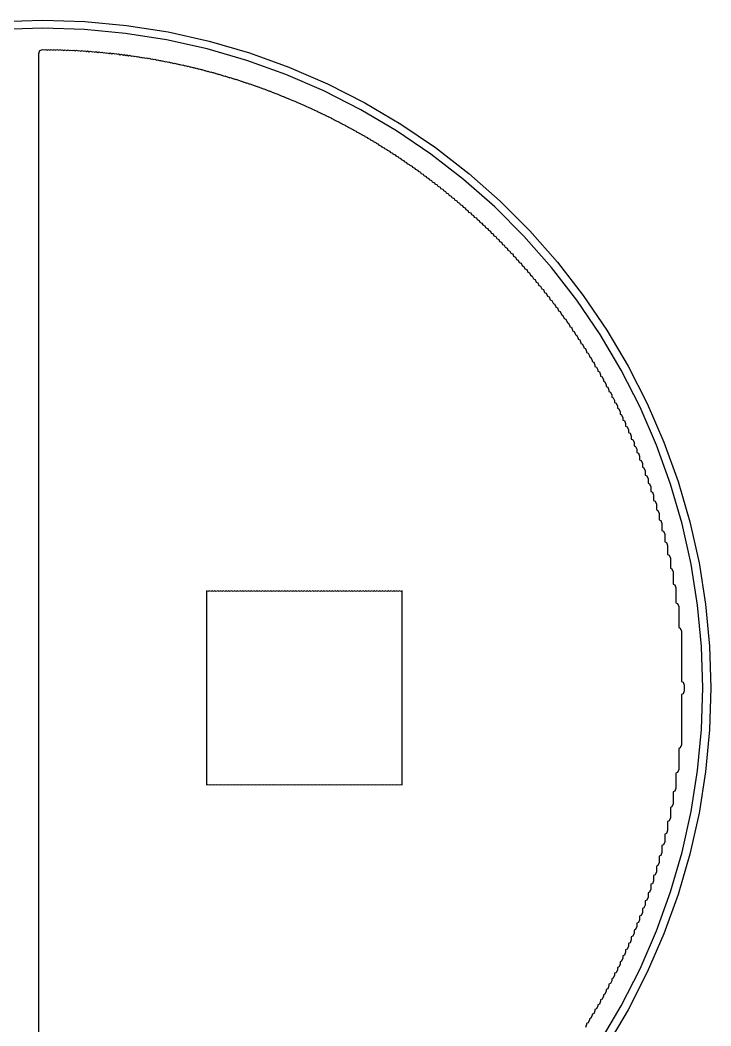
# Model space of a CAD drawing. Extents: x 0.03 to 2.37, y -0.23 to 1.87.
# Drawn here: x 1.64 to 2.029, y 0.341 to 0.908 of the extents above; entities that cross this region are included whole.
import ezdxf

# ---------------------------------------------------------------- set-up
doc = ezdxf.new("R2010")
doc.units = 0
doc.header["$MEASUREMENT"] = 0
doc.layers.add('BLACK', color=7, linetype='CONTINUOUS')

msp = doc.modelspace()

# ---------------------------------------------------------------- linework, layer by layer
at = {"layer": 'BLACK', "linetype": 'CONTINUOUS'}
for p, q in [((1.62912, 0.907131), (1.65276, 0.907874)), ((1.65276, 0.907874), (1.67639, 0.907131)), ((1.67639, 0.907131), (1.69993, 0.904906)), ((1.65276, 0.903341), (1.62941, 0.902607)), ((1.6761, 0.902607), (1.65276, 0.903341)), ((1.69936, 0.900409), (1.6761, 0.902607)), ((1.69993, 0.904906), (1.72328, 0.901207)), ((1.72243, 0.896754), (1.69936, 0.900409)), ((1.74523, 0.891659), (1.72243, 0.896754)), ((1.72328, 0.901207), (1.74636, 0.896049)), ((1.74636, 0.896049), (1.76906, 0.889453)), ((1.65039, 0.889016), (1.65109, 0.890686)), ((1.65109, 0.890686), (1.65276, 0.891378)), ((1.65276, 0.891378), (1.65359, 0.891032)), ((1.65359, 0.891032), (1.65433, 0.891339)), ((1.65433, 0.891339), (1.65512, 0.891012)), ((1.65512, 0.891012), (1.65591, 0.891339)), ((1.65591, 0.891339), (1.65669, 0.891012)), ((1.65669, 0.891012), (1.65748, 0.891339)), ((1.65748, 0.891339), (1.65832, 0.890993)), ((1.65832, 0.890993), (1.65906, 0.891299)), ((1.65906, 0.891299), (1.65989, 0.890953)), ((1.65989, 0.890953), (1.66063, 0.89126)), ((1.66063, 0.89126), (1.66146, 0.890914)), ((1.66146, 0.890914), (1.6622, 0.89122)), ((1.6622, 0.89122), (1.66304, 0.890875)), ((1.66304, 0.890875), (1.66378, 0.891181)), ((1.66378, 0.891181), (1.66461, 0.890835)), ((1.66461, 0.890835), (1.66535, 0.891142)), ((1.66535, 0.891142), (1.66624, 0.890776)), ((1.66624, 0.890776), (1.66693, 0.891063)), ((1.66693, 0.891063), (1.66776, 0.890717)), ((1.66776, 0.890717), (1.6685, 0.891024)), ((1.6685, 0.891024), (1.66939, 0.890658)), ((1.66939, 0.890658), (1.67008, 0.890945)), ((1.67008, 0.890945), (1.67096, 0.890579)), ((1.67096, 0.890579), (1.67165, 0.890866)), ((1.67165, 0.890866), (1.67254, 0.890501)), ((1.67254, 0.890501), (1.67323, 0.890787)), ((1.67323, 0.890787), (1.67416, 0.890402)), ((1.67416, 0.890402), (1.6748, 0.890669)), ((1.6748, 0.890669), (1.67569, 0.890304)), ((1.67569, 0.890304), (1.67638, 0.890591)), ((1.67638, 0.890591), (1.67731, 0.890205)), ((1.67731, 0.890205), (1.67795, 0.890472)), ((1.67795, 0.890472), (1.67888, 0.890087)), ((1.67888, 0.890087), (1.67953, 0.890354)), ((1.67953, 0.890354), (1.68048, 0.889961)), ((1.68048, 0.889961), (1.68114, 0.890236)), ((1.68114, 0.890236), (1.68207, 0.889851)), ((1.68207, 0.889851), (1.68272, 0.890118)), ((1.68272, 0.890118), (1.68369, 0.889713)), ((1.68369, 0.889713), (1.68429, 0.889961)), ((1.68429, 0.889961), (1.68522, 0.889575)), ((1.76766, 0.885141), (1.74523, 0.891659)), ((1.65039, 0.173976), (1.65039, 0.889016)), ((1.68522, 0.889575), (1.68587, 0.889843)), ((1.68587, 0.889843), (1.68684, 0.889438)), ((1.68684, 0.889438), (1.68744, 0.889685)), ((1.68744, 0.889685), (1.68842, 0.88928)), ((1.68842, 0.88928), (1.68902, 0.889528)), ((1.68902, 0.889528), (1.68999, 0.889123)), ((1.68999, 0.889123), (1.69059, 0.88937)), ((1.69059, 0.88937), (1.69157, 0.888965)), ((1.69157, 0.888965), (1.69217, 0.889213)), ((1.69217, 0.889213), (1.69319, 0.888788)), ((1.69319, 0.888788), (1.69374, 0.889016)), ((1.69374, 0.889016), (1.69477, 0.888591)), ((1.69477, 0.888591), (1.69531, 0.888819)), ((1.69531, 0.888819), (1.69634, 0.888394)), ((1.69634, 0.888394), (1.69689, 0.888622)), ((1.69689, 0.888622), (1.69791, 0.888197)), ((1.69791, 0.888197), (1.69846, 0.888425)), ((1.69846, 0.888425), (1.69949, 0.888001)), ((1.69949, 0.888001), (1.70004, 0.888228)), ((1.70004, 0.888228), (1.70106, 0.887804)), ((1.70106, 0.887804), (1.70161, 0.888031)), ((1.70161, 0.888031), (1.70269, 0.887587)), ((1.70269, 0.887587), (1.70319, 0.887795)), ((1.70319, 0.887795), (1.70426, 0.887351)), ((1.70426, 0.887351), (1.70476, 0.887559)), ((1.70476, 0.887559), (1.70579, 0.887134)), ((1.70579, 0.887134), (1.70634, 0.887362)), ((1.70634, 0.887362), (1.70746, 0.886898)), ((1.70746, 0.886898), (1.70791, 0.887087)), ((1.70791, 0.887087), (1.70899, 0.886642)), ((1.70899, 0.886642), (1.70949, 0.88685)), ((1.70949, 0.88685), (1.71056, 0.886406)), ((1.71056, 0.886406), (1.71106, 0.886614)), ((1.71106, 0.886614), (1.71218, 0.88615)), ((1.71218, 0.88615), (1.71264, 0.886339)), ((1.71264, 0.886339), (1.71376, 0.885875)), ((1.71376, 0.885875), (1.71421, 0.886063)), ((1.71421, 0.886063), (1.71533, 0.885599)), ((1.71533, 0.885599), (1.71579, 0.885787)), ((1.71579, 0.885787), (1.71691, 0.885323)), ((1.71691, 0.885323), (1.71736, 0.885512)), ((1.71736, 0.885512), (1.71853, 0.885028)), ((1.71853, 0.885028), (1.71894, 0.885197)), ((1.71894, 0.885197), (1.72006, 0.884733)), ((1.72006, 0.884733), (1.72051, 0.884921)), ((1.72051, 0.884921), (1.72168, 0.884438)), ((1.72168, 0.884438), (1.72209, 0.884606)), ((1.72209, 0.884606), (1.72325, 0.884123)), ((1.72325, 0.884123), (1.72366, 0.884291)), ((1.72366, 0.884291), (1.72483, 0.883808)), ((1.78964, 0.877228), (1.76766, 0.885141)), ((1.76906, 0.889453), (1.79131, 0.881443)), ((1.72483, 0.883808), (1.72524, 0.883976)), ((1.72524, 0.883976), (1.7264, 0.883493)), ((1.7264, 0.883493), (1.72681, 0.883661)), ((1.72681, 0.883661), (1.72803, 0.883158)), ((1.72803, 0.883158), (1.72839, 0.883307)), ((1.72839, 0.883307), (1.7296, 0.882804)), ((1.7296, 0.882804), (1.72996, 0.882953)), ((1.72996, 0.882953), (1.73118, 0.882449)), ((1.73118, 0.882449), (1.73154, 0.882598)), ((1.73154, 0.882598), (1.73275, 0.882095)), ((1.73275, 0.882095), (1.73311, 0.882244)), ((1.73311, 0.882244), (1.73433, 0.881741)), ((1.73433, 0.881741), (1.73469, 0.88189)), ((1.73469, 0.88189), (1.7359, 0.881386)), ((1.7359, 0.881386), (1.73626, 0.881535)), ((1.73626, 0.881535), (1.73752, 0.881012)), ((1.73752, 0.881012), (1.73783, 0.881142)), ((1.73783, 0.881142), (1.7391, 0.880619)), ((1.7391, 0.880619), (1.73941, 0.880748)), ((1.73941, 0.880748), (1.74067, 0.880225)), ((1.74067, 0.880225), (1.74098, 0.880354)), ((1.74098, 0.880354), (1.74225, 0.879831)), ((1.74225, 0.879831), (1.74256, 0.879961)), ((1.74256, 0.879961), (1.74387, 0.879418)), ((1.74387, 0.879418), (1.74413, 0.879528)), ((1.74413, 0.879528), (1.7454, 0.879005)), ((1.7454, 0.879005), (1.74571, 0.879134)), ((1.74571, 0.879134), (1.74702, 0.878591)), ((1.74702, 0.878591), (1.74728, 0.878701)), ((1.74728, 0.878701), (1.74859, 0.878158)), ((1.79131, 0.881443), (1.81301, 0.872053)), ((1.74859, 0.878158), (1.74886, 0.878268)), ((1.74886, 0.878268), (1.75017, 0.877725)), ((1.75017, 0.877725), (1.75043, 0.877835)), ((1.75043, 0.877835), (1.75179, 0.877272)), ((1.75179, 0.877272), (1.75201, 0.877362)), ((1.75201, 0.877362), (1.75332, 0.876819)), ((1.75332, 0.876819), (1.75358, 0.876929)), ((1.75358, 0.876929), (1.75494, 0.876367)), ((1.75494, 0.876367), (1.75516, 0.876457)), ((1.75516, 0.876457), (1.75652, 0.875894)), ((1.75652, 0.875894), (1.75673, 0.875984)), ((1.75673, 0.875984), (1.75809, 0.875422)), ((1.75809, 0.875422), (1.75831, 0.875512)), ((1.75831, 0.875512), (1.75971, 0.87493)), ((1.75971, 0.87493), (1.75988, 0.875)), ((1.75988, 0.875), (1.76124, 0.874438)), ((1.76124, 0.874438), (1.76146, 0.874528)), ((1.76146, 0.874528), (1.76286, 0.873945)), ((1.76286, 0.873945), (1.76303, 0.874016)), ((1.76303, 0.874016), (1.76444, 0.873434)), ((1.76444, 0.873434), (1.76461, 0.873504)), ((1.76461, 0.873504), (1.76601, 0.872922)), ((1.76601, 0.872922), (1.76618, 0.872992)), ((1.76618, 0.872992), (1.76763, 0.87239)), ((1.81108, 0.867951), (1.78964, 0.877228)), ((1.76763, 0.87239), (1.76776, 0.872441)), ((1.76776, 0.872441), (1.76916, 0.871859)), ((1.76916, 0.871859), (1.76933, 0.871929)), ((1.76933, 0.871929), (1.77078, 0.871327)), ((1.77078, 0.871327), (1.77091, 0.871378)), ((1.77091, 0.871378), (1.77236, 0.870776)), ((1.77236, 0.870776), (1.77248, 0.870827)), ((1.77248, 0.870827), (1.77393, 0.870225)), ((1.77393, 0.870225), (1.77406, 0.870276)), ((1.77406, 0.870276), (1.77556, 0.869654)), ((1.77556, 0.869654), (1.77563, 0.869685)), ((1.77563, 0.869685), (1.77708, 0.869083)), ((1.77708, 0.869083), (1.7772, 0.869134)), ((1.7772, 0.869134), (1.7787, 0.868512)), ((1.7787, 0.868512), (1.77878, 0.868543)), ((1.77878, 0.868543), (1.78028, 0.867922)), ((1.78028, 0.867922), (1.78035, 0.867953)), ((1.78035, 0.867953), (1.7819, 0.867312)), ((1.7819, 0.867312), (1.78193, 0.867323)), ((1.78193, 0.867323), (1.78343, 0.866701)), ((1.83189, 0.857346), (1.81108, 0.867951)), ((1.81301, 0.872053), (1.83408, 0.861319)), ((1.78343, 0.866701), (1.7835, 0.866732)), ((1.7835, 0.866732), (1.78505, 0.866091)), ((1.78505, 0.866091), (1.78508, 0.866102)), ((1.78508, 0.866102), (1.78663, 0.865461)), ((1.78663, 0.865461), (1.78665, 0.865472)), ((1.78665, 0.865472), (1.7882, 0.864831)), ((1.7882, 0.864831), (1.78823, 0.864843)), ((1.78823, 0.864843), (1.7899, 0.864151)), ((1.7899, 0.864151), (1.78991, 0.86413)), ((1.78991, 0.86413), (1.79135, 0.863532)), ((1.79135, 0.863532), (1.79138, 0.863543)), ((1.79138, 0.863543), (1.79305, 0.862851)), ((1.79305, 0.862851), (1.79306, 0.862831)), ((1.79306, 0.862831), (1.79462, 0.862182)), ((1.79462, 0.862182), (1.79463, 0.862162)), ((1.79463, 0.862162), (1.7962, 0.861513)), ((1.7962, 0.861513), (1.79621, 0.861492)), ((1.79621, 0.861492), (1.79777, 0.860844)), ((1.79777, 0.860844), (1.7978, 0.860776)), ((1.7978, 0.860776), (1.79935, 0.860135)), ((1.79935, 0.860135), (1.79938, 0.860067)), ((1.79938, 0.860067), (1.80092, 0.859426)), ((1.80092, 0.859426), (1.80095, 0.859358)), ((1.80095, 0.859358), (1.8025, 0.858718)), ((1.8025, 0.858718), (1.80253, 0.85865)), ((1.80253, 0.85865), (1.80407, 0.858009)), ((1.80407, 0.858009), (1.8041, 0.857941)), ((1.8041, 0.857941), (1.80565, 0.8573)), ((1.80565, 0.8573), (1.80569, 0.857185)), ((1.80569, 0.857185), (1.80722, 0.856552)), ((1.80722, 0.856552), (1.80727, 0.856437)), ((1.80727, 0.856437), (1.8088, 0.855804)), ((1.852, 0.845455), (1.83189, 0.857346)), ((1.83408, 0.861319), (1.85443, 0.849282)), ((1.8088, 0.855804), (1.80884, 0.855689)), ((1.80884, 0.855689), (1.81037, 0.855056)), ((1.81037, 0.855056), (1.81044, 0.854893)), ((1.81044, 0.854893), (1.81195, 0.854269)), ((1.81195, 0.854269), (1.81199, 0.854153)), ((1.81199, 0.854153), (1.81352, 0.853521)), ((1.81352, 0.853521), (1.81359, 0.853358)), ((1.81359, 0.853358), (1.8151, 0.852733)), ((1.8151, 0.852733), (1.81516, 0.85257)), ((1.81516, 0.85257), (1.81667, 0.851946)), ((1.81667, 0.851946), (1.81676, 0.851735)), ((1.81676, 0.851735), (1.81825, 0.851119)), ((1.81825, 0.851119), (1.81831, 0.850956)), ((1.81831, 0.850956), (1.81982, 0.850332)), ((1.81982, 0.850332), (1.81991, 0.850121)), ((1.81991, 0.850121), (1.82139, 0.849505)), ((1.82139, 0.849505), (1.82148, 0.849294)), ((1.82148, 0.849294), (1.82297, 0.848678)), ((1.82297, 0.848678), (1.82308, 0.84842)), ((1.82308, 0.84842), (1.82454, 0.847812)), ((1.82454, 0.847812), (1.82463, 0.847601)), ((1.82463, 0.847601), (1.82612, 0.846985)), ((1.82612, 0.846985), (1.82623, 0.846727)), ((1.82623, 0.846727), (1.82769, 0.846119)), ((1.82769, 0.846119), (1.8278, 0.845861)), ((1.8278, 0.845861), (1.82927, 0.845253)), ((1.82927, 0.845253), (1.8294, 0.844947)), ((1.8294, 0.844947), (1.83084, 0.844347)), ((1.87132, 0.832325), (1.852, 0.845455)), ((1.85443, 0.849282), (1.87399, 0.835992)), ((1.83084, 0.844347), (1.83095, 0.844089)), ((1.83095, 0.844089), (1.83242, 0.843481)), ((1.83242, 0.843481), (1.83254, 0.843176)), ((1.83254, 0.843176), (1.83399, 0.842576)), ((1.83399, 0.842576), (1.83414, 0.842223)), ((1.83414, 0.842223), (1.83557, 0.841631)), ((1.83557, 0.841631), (1.83569, 0.841325)), ((1.83569, 0.841325), (1.83714, 0.840725)), ((1.83714, 0.840725), (1.83729, 0.840372)), ((1.83729, 0.840372), (1.83872, 0.839781)), ((1.83872, 0.839781), (1.83886, 0.839427)), ((1.83886, 0.839427), (1.84029, 0.838836)), ((1.84029, 0.838836), (1.84044, 0.838483)), ((1.84044, 0.838483), (1.84187, 0.837891)), ((1.84187, 0.837891), (1.84203, 0.83749)), ((1.84203, 0.83749), (1.84344, 0.836907)), ((1.84344, 0.836907), (1.84361, 0.836506)), ((1.84361, 0.836506), (1.84502, 0.835922)), ((1.84502, 0.835922), (1.84518, 0.835522)), ((1.84518, 0.835522), (1.84659, 0.834938)), ((1.84659, 0.834938), (1.84676, 0.834537)), ((1.84676, 0.834537), (1.84817, 0.833954)), ((1.84817, 0.833954), (1.84835, 0.833506)), ((1.84835, 0.833506), (1.84974, 0.83293)), ((1.87399, 0.835992), (1.89267, 0.8215)), ((1.84974, 0.83293), (1.84993, 0.832482)), ((1.84993, 0.832482), (1.85132, 0.831907)), ((1.85132, 0.831907), (1.85152, 0.831411)), ((1.85152, 0.831411), (1.85289, 0.830844)), ((1.85289, 0.830844), (1.85308, 0.830395)), ((1.85308, 0.830395), (1.85447, 0.82982)), ((1.85447, 0.82982), (1.85467, 0.829324)), ((1.85467, 0.829324), (1.85604, 0.828757)), ((1.85604, 0.828757), (1.85627, 0.828214)), ((1.85627, 0.828214), (1.85762, 0.827655)), ((1.85762, 0.827655), (1.85782, 0.827159)), ((1.88978, 0.818007), (1.87132, 0.832325)), ((1.85782, 0.827159), (1.85919, 0.826592)), ((1.85919, 0.826592), (1.85942, 0.826048)), ((1.85942, 0.826048), (1.86076, 0.825489)), ((1.86076, 0.825489), (1.86099, 0.824946)), ((1.86099, 0.824946), (1.86234, 0.824387)), ((1.86234, 0.824387), (1.86258, 0.823796)), ((1.86258, 0.823796), (1.86391, 0.823245)), ((1.86391, 0.823245), (1.86416, 0.822654)), ((1.86416, 0.822654), (1.86549, 0.822103)), ((1.86549, 0.822103), (1.86573, 0.821513)), ((1.86573, 0.821513), (1.86706, 0.820962)), ((1.86706, 0.820962), (1.86733, 0.820323)), ((1.86733, 0.820323), (1.86864, 0.819781)), ((1.86864, 0.819781), (1.8689, 0.819142)), ((1.8689, 0.819142), (1.87021, 0.818599)), ((1.87021, 0.818599), (1.87048, 0.817961)), ((1.87048, 0.817961), (1.87179, 0.817418)), ((1.87179, 0.817418), (1.87205, 0.81678)), ((1.87205, 0.81678), (1.87336, 0.816237)), ((1.87336, 0.816237), (1.87365, 0.815551)), ((1.9073, 0.802559), (1.88978, 0.818007)), ((1.89267, 0.8215), (1.9104, 0.805864)), ((1.87365, 0.815551), (1.87494, 0.815017)), ((1.87494, 0.815017), (1.87524, 0.814283)), ((1.87524, 0.814283), (1.87651, 0.813757)), ((1.87651, 0.813757), (1.8768, 0.813071)), ((1.8768, 0.813071), (1.87809, 0.812536)), ((1.87809, 0.812536), (1.87839, 0.811803)), ((1.87839, 0.811803), (1.87966, 0.811277)), ((1.87966, 0.811277), (1.87999, 0.810496)), ((1.87999, 0.810496), (1.88124, 0.809977)), ((1.88124, 0.809977), (1.88154, 0.809244)), ((1.88154, 0.809244), (1.88281, 0.808718)), ((1.88281, 0.808718), (1.88316, 0.807889)), ((1.88316, 0.807889), (1.88439, 0.807379)), ((1.88439, 0.807379), (1.88471, 0.806598)), ((1.88471, 0.806598), (1.88596, 0.80608)), ((1.88596, 0.80608), (1.8863, 0.805251)), ((1.8863, 0.805251), (1.88754, 0.804741)), ((1.9104, 0.805864), (1.92712, 0.789144)), ((1.88754, 0.804741), (1.88788, 0.803913)), ((1.88788, 0.803913), (1.88911, 0.803403)), ((1.88911, 0.803403), (1.88947, 0.802527)), ((1.88947, 0.802527), (1.89069, 0.802025)), ((1.89069, 0.802025), (1.89105, 0.801149)), ((1.89105, 0.801149), (1.89226, 0.800647)), ((1.89226, 0.800647), (1.89264, 0.799723)), ((1.89264, 0.799723), (1.89384, 0.799229)), ((1.89384, 0.799229), (1.89422, 0.798306)), ((1.92382, 0.786041), (1.9073, 0.802559)), ((1.89422, 0.798306), (1.89541, 0.797812)), ((1.89541, 0.797812), (1.89579, 0.796889)), ((1.89579, 0.796889), (1.89699, 0.796395)), ((1.89699, 0.796395), (1.89739, 0.795424)), ((1.89739, 0.795424), (1.89856, 0.794938)), ((1.89856, 0.794938), (1.89896, 0.793967)), ((1.89896, 0.793967), (1.90013, 0.793481)), ((1.90013, 0.793481), (1.90056, 0.792463)), ((1.90056, 0.792463), (1.90171, 0.791985)), ((1.90171, 0.791985), (1.90213, 0.790967)), ((1.90213, 0.790967), (1.90328, 0.790489)), ((1.90328, 0.790489), (1.90373, 0.789423)), ((1.90373, 0.789423), (1.90486, 0.788954)), ((1.90486, 0.788954), (1.9053, 0.787888)), ((1.9053, 0.787888), (1.90643, 0.787418)), ((1.92712, 0.789144), (1.94276, 0.771408)), ((1.90643, 0.787418), (1.9069, 0.786305)), ((1.9069, 0.786305), (1.90801, 0.785844)), ((1.90801, 0.785844), (1.90847, 0.78473)), ((1.90847, 0.78473), (1.90958, 0.784269)), ((1.90958, 0.784269), (1.91006, 0.783108)), ((1.91006, 0.783108), (1.91116, 0.782655)), ((1.91116, 0.782655), (1.91164, 0.781494)), ((1.93927, 0.768519), (1.92382, 0.786041)), ((1.91164, 0.781494), (1.91273, 0.78104)), ((1.91273, 0.78104), (1.91323, 0.779832)), ((1.91323, 0.779832), (1.91431, 0.779387)), ((1.91431, 0.779387), (1.91481, 0.778178)), ((1.91481, 0.778178), (1.91588, 0.777733)), ((1.91588, 0.777733), (1.91638, 0.776525)), ((1.91638, 0.776525), (1.91746, 0.77608)), ((1.91746, 0.77608), (1.918, 0.774776)), ((1.918, 0.774776), (1.91903, 0.774347)), ((1.91903, 0.774347), (1.91957, 0.773044)), ((1.91957, 0.773044), (1.92061, 0.772615)), ((1.92061, 0.772615), (1.92115, 0.771312)), ((1.92115, 0.771312), (1.92218, 0.770883)), ((1.92218, 0.770883), (1.92274, 0.769532)), ((1.94276, 0.771408), (1.95725, 0.752725)), ((1.92274, 0.769532), (1.92376, 0.769111)), ((1.92376, 0.769111), (1.92434, 0.767713)), ((1.92434, 0.767713), (1.92533, 0.7673)), ((1.92533, 0.7673), (1.92591, 0.765902)), ((1.92591, 0.765902), (1.92691, 0.765489)), ((1.92691, 0.765489), (1.92751, 0.764043)), ((1.95358, 0.750061), (1.93927, 0.768519)), ((1.92751, 0.764043), (1.92848, 0.763639)), ((1.92848, 0.763639), (1.9291, 0.762145)), ((1.9291, 0.762145), (1.93006, 0.761749)), ((1.93006, 0.761749), (1.93067, 0.760255)), ((1.93067, 0.760255), (1.93163, 0.759859)), ((1.93163, 0.759859), (1.93227, 0.758318)), ((1.93227, 0.758318), (1.93321, 0.75793)), ((1.93321, 0.75793), (1.93384, 0.756389)), ((1.93384, 0.756389), (1.93478, 0.756001)), ((1.93478, 0.756001), (1.93546, 0.754365)), ((1.93546, 0.754365), (1.93636, 0.753993)), ((1.93636, 0.753993), (1.93703, 0.752357)), ((1.93703, 0.752357), (1.93793, 0.751985)), ((1.93793, 0.751985), (1.93862, 0.750315)), ((1.93862, 0.750315), (1.93862, 0.750304)), ((1.93862, 0.750304), (1.9395, 0.749938)), ((1.9395, 0.749938), (1.9402, 0.748268)), ((1.9402, 0.748268), (1.9402, 0.748256)), ((1.9402, 0.748256), (1.94108, 0.747891)), ((1.96671, 0.73074), (1.95358, 0.750061)), ((1.95725, 0.752725), (1.97054, 0.733169)), ((1.94108, 0.747891), (1.94177, 0.74622)), ((1.94177, 0.74622), (1.94177, 0.746131)), ((1.94177, 0.746131), (1.94265, 0.745765)), ((1.94265, 0.745765), (1.94335, 0.744094)), ((1.94335, 0.744094), (1.94335, 0.744005)), ((1.94335, 0.744005), (1.94423, 0.743639)), ((1.94423, 0.743639), (1.94492, 0.741969)), ((1.94492, 0.741969), (1.94492, 0.741839)), ((1.94492, 0.741839), (1.9458, 0.741473)), ((1.9458, 0.741473), (1.9465, 0.739803)), ((1.9465, 0.739803), (1.9465, 0.739634)), ((1.9465, 0.739634), (1.94738, 0.739269)), ((1.94738, 0.739269), (1.94807, 0.737598)), ((1.94807, 0.737598), (1.94807, 0.73739)), ((1.94807, 0.73739), (1.94895, 0.737025)), ((1.94895, 0.737025), (1.94965, 0.735354)), ((1.94965, 0.735354), (1.94965, 0.735107)), ((1.94965, 0.735107), (1.95053, 0.734741)), ((1.95053, 0.734741), (1.95122, 0.733071)), ((1.95122, 0.733071), (1.95122, 0.732823)), ((1.95122, 0.732823), (1.9521, 0.732458)), ((1.9521, 0.732458), (1.9528, 0.730787)), ((1.97054, 0.733169), (1.98258, 0.712818)), ((1.9528, 0.730787), (1.9528, 0.730461)), ((1.9528, 0.730461), (1.95368, 0.730096)), ((1.95368, 0.730096), (1.95437, 0.728425)), ((1.95437, 0.728425), (1.95437, 0.72806)), ((1.95437, 0.72806), (1.95525, 0.727694)), ((1.95525, 0.727694), (1.95594, 0.726024)), ((1.95594, 0.726024), (1.95594, 0.725619)), ((1.95594, 0.725619), (1.95683, 0.725253)), ((1.97861, 0.710634), (1.96671, 0.73074)), ((1.95683, 0.725253), (1.95752, 0.723583)), ((1.95752, 0.723583), (1.95752, 0.723138)), ((1.95752, 0.723138), (1.9584, 0.722773)), ((1.9584, 0.722773), (1.95909, 0.721102)), ((1.95909, 0.721102), (1.95909, 0.720619)), ((1.95909, 0.720619), (1.95998, 0.720253)), ((1.95998, 0.720253), (1.96067, 0.718583)), ((1.96067, 0.718583), (1.96067, 0.71802)), ((1.96067, 0.71802), (1.96155, 0.717655)), ((1.96155, 0.717655), (1.96224, 0.715984)), ((1.96224, 0.715984), (1.96224, 0.715422)), ((1.96224, 0.715422), (1.96313, 0.715056)), ((1.96313, 0.715056), (1.96382, 0.713386)), ((1.96382, 0.713386), (1.96382, 0.712745)), ((1.96382, 0.712745), (1.9647, 0.712379)), ((1.9647, 0.712379), (1.96539, 0.710709)), ((1.96539, 0.710709), (1.96539, 0.709989)), ((1.96539, 0.709989), (1.96628, 0.709623)), ((1.96628, 0.709623), (1.96697, 0.707953)), ((1.98921, 0.68982), (1.97861, 0.710634)), ((1.98258, 0.712818), (1.99331, 0.69175)), ((1.96697, 0.707953), (1.96697, 0.707233)), ((1.96697, 0.707233), (1.96785, 0.706867)), ((1.96785, 0.706867), (1.96854, 0.705197)), ((1.96854, 0.705197), (1.96854, 0.704359)), ((1.96854, 0.704359), (1.96943, 0.703993)), ((1.96943, 0.703993), (1.97012, 0.702323)), ((1.97012, 0.702323), (1.97012, 0.701445)), ((1.97012, 0.701445), (1.971, 0.70108)), ((1.971, 0.70108), (1.97169, 0.699409)), ((1.97169, 0.699409), (1.97169, 0.698493)), ((1.97169, 0.698493), (1.97258, 0.698127)), ((1.97258, 0.698127), (1.97327, 0.696457)), ((1.97327, 0.696457), (1.97327, 0.695461)), ((1.97327, 0.695461), (1.97415, 0.695096)), ((1.97415, 0.695096), (1.97484, 0.693425)), ((1.97484, 0.693425), (1.97484, 0.692312)), ((1.97484, 0.692312), (1.97573, 0.691946)), ((1.97573, 0.691946), (1.97642, 0.690276)), ((1.99331, 0.69175), (2.0027, 0.67005)), ((1.97642, 0.690276), (1.97642, 0.689106)), ((1.97642, 0.689106), (1.97726, 0.688757)), ((1.97726, 0.688757), (1.97795, 0.687087)), ((1.97795, 0.687087), (1.97795, 0.685855)), ((1.97795, 0.685855), (1.97884, 0.685489)), ((1.99849, 0.668381), (1.98921, 0.68982)), ((1.97884, 0.685489), (1.97953, 0.683819)), ((1.97953, 0.683819), (1.97953, 0.682508)), ((1.97953, 0.682508), (1.98041, 0.682143)), ((1.98041, 0.682143), (1.9811, 0.680472)), ((1.9811, 0.680472), (1.9811, 0.679044)), ((1.9811, 0.679044), (1.98199, 0.678678)), ((1.98199, 0.678678), (1.98268, 0.677008)), ((1.98268, 0.677008), (1.98268, 0.675461)), ((1.98268, 0.675461), (1.98356, 0.675096)), ((1.98356, 0.675096), (1.98425, 0.673425)), ((1.98425, 0.673425), (1.98425, 0.6718)), ((1.98425, 0.6718), (1.98513, 0.671434)), ((1.98513, 0.671434), (1.98583, 0.669764)), ((1.98583, 0.669764), (1.98583, 0.66802)), ((2.0027, 0.67005), (2.01071, 0.647803)), ((1.98583, 0.66802), (1.98671, 0.667655)), ((1.98671, 0.667655), (1.9874, 0.665984)), ((1.9874, 0.665984), (1.9874, 0.664123)), ((1.9874, 0.664123), (1.98828, 0.663757)), ((1.98828, 0.663757), (1.98898, 0.662087)), ((2.0064, 0.646402), (1.99849, 0.668381)), ((1.98898, 0.662087), (1.98898, 0.660068)), ((1.98898, 0.660068), (1.98986, 0.659702)), ((1.98986, 0.659702), (1.99055, 0.658031)), ((1.99055, 0.658031), (1.99055, 0.655855)), ((1.99055, 0.655855), (1.99143, 0.655489)), ((1.99143, 0.655489), (1.99213, 0.653819)), ((1.99213, 0.653819), (1.99213, 0.651485)), ((1.99213, 0.651485), (1.99301, 0.651119)), ((1.99301, 0.651119), (1.9937, 0.649449)), ((1.9937, 0.649449), (1.9937, 0.646918)), ((1.9937, 0.646918), (1.99458, 0.646552)), ((1.99458, 0.646552), (1.99528, 0.644882)), ((2.01292, 0.62397), (2.0064, 0.646402)), ((2.01071, 0.647803), (2.01731, 0.625097)), ((1.99528, 0.644882), (1.99528, 0.642154)), ((1.99528, 0.642154), (1.99616, 0.641788)), ((1.99616, 0.641788), (1.99685, 0.640118)), ((1.99685, 0.640118), (1.99685, 0.637154)), ((1.99685, 0.637154), (1.99773, 0.636788)), ((1.99773, 0.636788), (1.99843, 0.635118)), ((1.99843, 0.635118), (1.99843, 0.631879)), ((1.99843, 0.631879), (1.99931, 0.631513)), ((1.99931, 0.631513), (2, 0.629843)), ((2, 0.629843), (2, 0.626249)), ((2, 0.626249), (2.00088, 0.625883)), ((2.00088, 0.625883), (2.00157, 0.624213)), ((2.00157, 0.624213), (2.00157, 0.620264)), ((2.01801, 0.601173), (2.01292, 0.62397)), ((2.01731, 0.625097), (2.02247, 0.602022)), ((2.00157, 0.620264), (2.00246, 0.619899)), ((2.00246, 0.619899), (2.00315, 0.618228)), ((2.00315, 0.618228), (2.00315, 0.613808)), ((2.00315, 0.613808), (2.00403, 0.613442)), ((2.00403, 0.613442), (2.00472, 0.611772)), ((2.00472, 0.611772), (2.00472, 0.60676)), ((2.00472, 0.60676), (2.00561, 0.606395)), ((2.00561, 0.606395), (2.0063, 0.604724)), ((2.0063, 0.604724), (2.0063, 0.598926)), ((2.02167, 0.578101), (2.01801, 0.601173)), ((2.02247, 0.602022), (2.02617, 0.578669)), ((2.0063, 0.598926), (2.00718, 0.59856)), ((2.00718, 0.59856), (2.00787, 0.59689)), ((2.00787, 0.59689), (2.00787, 0.590028)), ((2.00787, 0.590028), (2.00876, 0.589662)), ((2.00876, 0.589662), (2.00945, 0.587992)), ((1.74571, 0.585827), (1.74492, 0.586153)), ((1.74492, 0.586153), (1.74492, 0.476839)), ((1.7465, 0.586153), (1.74571, 0.585827)), ((1.74728, 0.585827), (1.7465, 0.586153)), ((1.74807, 0.586153), (1.74728, 0.585827)), ((1.74886, 0.585827), (1.74807, 0.586153)), ((1.74965, 0.586153), (1.74886, 0.585827)), ((1.75043, 0.585827), (1.74965, 0.586153)), ((1.75122, 0.586153), (1.75043, 0.585827)), ((1.75201, 0.585827), (1.75122, 0.586153)), ((1.7528, 0.586153), (1.75201, 0.585827)), ((1.75358, 0.585827), (1.7528, 0.586153)), ((1.75437, 0.586153), (1.75358, 0.585827)), ((1.75516, 0.585827), (1.75437, 0.586153)), ((1.75594, 0.586153), (1.75516, 0.585827)), ((1.75673, 0.585827), (1.75594, 0.586153)), ((1.75752, 0.586153), (1.75673, 0.585827)), ((1.75831, 0.585827), (1.75752, 0.586153)), ((1.75909, 0.586153), (1.75831, 0.585827)), ((1.75988, 0.585827), (1.75909, 0.586153)), ((1.76067, 0.586153), (1.75988, 0.585827)), ((1.76146, 0.585827), (1.76067, 0.586153)), ((1.76224, 0.586153), (1.76146, 0.585827)), ((1.76303, 0.585827), (1.76224, 0.586153)), ((1.76382, 0.586153), (1.76303, 0.585827)), ((1.76461, 0.585827), (1.76382, 0.586153)), ((1.76539, 0.586153), (1.76461, 0.585827)), ((1.76618, 0.585827), (1.76539, 0.586153)), ((1.76697, 0.586153), (1.76618, 0.585827)), ((1.76776, 0.585827), (1.76697, 0.586153)), ((1.76854, 0.586153), (1.76776, 0.585827)), ((1.76933, 0.585827), (1.76854, 0.586153)), ((1.77012, 0.586153), (1.76933, 0.585827)), ((1.77091, 0.585827), (1.77012, 0.586153)), ((1.77169, 0.586153), (1.77091, 0.585827)), ((1.77248, 0.585827), (1.77169, 0.586153)), ((1.77327, 0.586153), (1.77248, 0.585827)), ((1.77406, 0.585827), (1.77327, 0.586153)), ((1.77484, 0.586153), (1.77406, 0.585827)), ((1.77563, 0.585827), (1.77484, 0.586153)), ((1.77642, 0.586153), (1.77563, 0.585827)), ((1.7772, 0.585827), (1.77642, 0.586153)), ((1.77799, 0.586153), (1.7772, 0.585827)), ((1.77878, 0.585827), (1.77799, 0.586153)), ((1.77957, 0.586153), (1.77878, 0.585827)), ((1.78035, 0.585827), (1.77957, 0.586153)), ((1.78114, 0.586153), (1.78035, 0.585827)), ((1.78193, 0.585827), (1.78114, 0.586153)), ((1.78272, 0.586153), (1.78193, 0.585827)), ((1.7835, 0.585827), (1.78272, 0.586153)), ((1.78429, 0.586153), (1.7835, 0.585827)), ((1.78508, 0.585827), (1.78429, 0.586153)), ((1.78587, 0.586153), (1.78508, 0.585827)), ((1.78665, 0.585827), (1.78587, 0.586153)), ((1.78744, 0.586153), (1.78665, 0.585827)), ((1.78823, 0.585827), (1.78744, 0.586153)), ((1.78902, 0.586153), (1.78823, 0.585827)), ((1.7898, 0.585827), (1.78902, 0.586153)), ((1.79059, 0.586153), (1.7898, 0.585827)), ((1.79138, 0.585827), (1.79059, 0.586153)), ((1.79217, 0.586153), (1.79138, 0.585827)), ((1.79295, 0.585827), (1.79217, 0.586153)), ((1.79374, 0.586153), (1.79295, 0.585827)), ((1.79453, 0.585827), (1.79374, 0.586153)), ((1.79531, 0.586153), (1.79453, 0.585827)), ((1.7961, 0.585827), (1.79531, 0.586153)), ((1.79689, 0.586153), (1.7961, 0.585827)), ((1.79768, 0.585827), (1.79689, 0.586153)), ((1.79846, 0.586153), (1.79768, 0.585827)), ((1.79925, 0.585827), (1.79846, 0.586153)), ((1.80004, 0.586153), (1.79925, 0.585827)), ((1.80083, 0.585827), (1.80004, 0.586153)), ((1.80161, 0.586153), (1.80083, 0.585827)), ((1.8024, 0.585827), (1.80161, 0.586153)), ((1.80319, 0.586153), (1.8024, 0.585827)), ((1.80398, 0.585827), (1.80319, 0.586153)), ((1.80476, 0.586153), (1.80398, 0.585827)), ((1.80555, 0.585827), (1.80476, 0.586153)), ((1.80634, 0.586153), (1.80555, 0.585827)), ((1.80713, 0.585827), (1.80634, 0.586153)), ((1.80791, 0.586153), (1.80713, 0.585827)), ((1.8087, 0.585827), (1.80791, 0.586153)), ((1.80949, 0.586153), (1.8087, 0.585827)), ((1.81028, 0.585827), (1.80949, 0.586153)), ((1.81106, 0.586153), (1.81028, 0.585827)), ((1.81185, 0.585827), (1.81106, 0.586153)), ((1.81264, 0.586153), (1.81185, 0.585827)), ((1.81343, 0.585827), (1.81264, 0.586153)), ((1.81421, 0.586153), (1.81343, 0.585827)), ((1.815, 0.585827), (1.81421, 0.586153)), ((1.81579, 0.586153), (1.815, 0.585827)), ((1.81657, 0.585827), (1.81579, 0.586153)), ((1.81736, 0.586153), (1.81657, 0.585827)), ((1.81815, 0.585827), (1.81736, 0.586153)), ((1.81894, 0.586153), (1.81815, 0.585827)), ((1.81972, 0.585827), (1.81894, 0.586153)), ((1.82051, 0.586153), (1.81972, 0.585827)), ((1.8213, 0.585827), (1.82051, 0.586153)), ((1.82209, 0.586153), (1.8213, 0.585827)), ((1.82287, 0.585827), (1.82209, 0.586153)), ((1.82366, 0.586153), (1.82287, 0.585827)), ((1.82445, 0.585827), (1.82366, 0.586153)), ((1.82524, 0.586153), (1.82445, 0.585827)), ((1.82602, 0.585827), (1.82524, 0.586153)), ((1.82681, 0.586153), (1.82602, 0.585827)), ((1.8276, 0.585827), (1.82681, 0.586153)), ((1.82839, 0.586153), (1.8276, 0.585827)), ((1.82917, 0.585827), (1.82839, 0.586153)), ((1.82996, 0.586153), (1.82917, 0.585827)), ((1.83075, 0.585827), (1.82996, 0.586153)), ((1.83154, 0.586153), (1.83075, 0.585827)), ((1.83232, 0.585827), (1.83154, 0.586153)), ((1.83311, 0.586153), (1.83232, 0.585827)), ((1.8339, 0.585827), (1.83311, 0.586153)), ((1.83469, 0.586153), (1.8339, 0.585827)), ((1.83547, 0.585827), (1.83469, 0.586153)), ((1.83626, 0.586153), (1.83547, 0.585827)), ((1.83705, 0.585827), (1.83626, 0.586153)), ((1.83783, 0.586153), (1.83705, 0.585827)), ((1.83862, 0.585827), (1.83783, 0.586153)), ((1.83941, 0.586153), (1.83862, 0.585827)), ((1.8402, 0.585827), (1.83941, 0.586153)), ((1.84098, 0.586153), (1.8402, 0.585827)), ((1.84177, 0.585827), (1.84098, 0.586153)), ((1.84256, 0.586153), (1.84177, 0.585827)), ((1.84335, 0.585827), (1.84256, 0.586153)), ((1.84413, 0.586153), (1.84335, 0.585827)), ((1.84492, 0.585827), (1.84413, 0.586153)), ((1.84571, 0.586153), (1.84492, 0.585827)), ((1.8465, 0.585827), (1.84571, 0.586153)), ((1.84728, 0.586153), (1.8465, 0.585827)), ((1.84807, 0.585827), (1.84728, 0.586153)), ((1.84886, 0.586153), (1.84807, 0.585827)), ((1.84965, 0.585827), (1.84886, 0.586153)), ((1.85043, 0.586153), (1.84965, 0.585827)), ((1.85122, 0.585827), (1.85043, 0.586153)), ((1.85201, 0.586153), (1.85122, 0.585827)), ((1.8528, 0.585827), (1.85201, 0.586153)), ((1.85358, 0.586153), (1.8528, 0.585827)), ((1.85437, 0.585827), (1.85358, 0.586153)), ((1.85516, 0.586153), (1.85437, 0.585827)), ((1.85516, 0.476839), (1.85516, 0.586153)), ((2.00945, 0.587992), (2.00945, 0.579438)), ((2.00945, 0.579438), (2.01033, 0.579072)), ((2.01033, 0.579072), (2.01102, 0.577402)), ((2.02617, 0.578669), (2.02839, 0.555129)), ((2.01102, 0.577402), (2.01102, 0.565579)), ((2.02387, 0.554844), (2.02167, 0.578101)), ((2.01102, 0.565579), (2.01191, 0.565214)), ((2.01191, 0.565214), (2.0126, 0.563543)), ((2.0126, 0.563543), (2.0126, 0.535107)), ((2.0246, 0.531496), (2.02387, 0.554844)), ((2.02839, 0.555129), (2.02913, 0.531496)), ((2.0126, 0.535107), (2.01348, 0.534741)), ((2.01348, 0.534741), (2.01417, 0.533071)), ((2.01417, 0.533071), (2.01417, 0.529921)), ((2.01348, 0.528251), (2.0126, 0.527885)), ((2.0126, 0.527885), (2.0126, 0.499449)), ((2.01417, 0.529921), (2.01348, 0.528251)), ((2.02387, 0.508148), (2.0246, 0.531496)), ((2.02913, 0.531496), (2.02839, 0.507863)), ((2.02167, 0.484892), (2.02387, 0.508148)), ((2.02839, 0.507863), (2.02617, 0.484323)), ((2.0126, 0.499449), (2.01191, 0.497779)), ((2.01191, 0.497779), (2.01102, 0.497413)), ((2.01102, 0.497413), (2.01102, 0.485591)), ((2.01033, 0.48392), (2.00945, 0.483555)), ((2.00945, 0.483555), (2.00945, 0.475)), ((2.01102, 0.485591), (2.01033, 0.48392)), ((2.01801, 0.461819), (2.02167, 0.484892)), ((2.02617, 0.484323), (2.02247, 0.46097)), ((1.74492, 0.476839), (1.74571, 0.477165)), ((1.74571, 0.477165), (1.7465, 0.476839)), ((1.7465, 0.476839), (1.74728, 0.477165)), ((1.74728, 0.477165), (1.74807, 0.476839)), ((1.74807, 0.476839), (1.74886, 0.477165)), ((1.74886, 0.477165), (1.74965, 0.476839)), ((1.74965, 0.476839), (1.75043, 0.477165)), ((1.75043, 0.477165), (1.75122, 0.476839)), ((1.75122, 0.476839), (1.75201, 0.477165)), ((1.75201, 0.477165), (1.7528, 0.476839)), ((1.7528, 0.476839), (1.75358, 0.477165)), ((1.75358, 0.477165), (1.75437, 0.476839)), ((1.75437, 0.476839), (1.75516, 0.477165)), ((1.75516, 0.477165), (1.75594, 0.476839)), ((1.75594, 0.476839), (1.75673, 0.477165)), ((1.75673, 0.477165), (1.75752, 0.476839)), ((1.75752, 0.476839), (1.75831, 0.477165)), ((1.75831, 0.477165), (1.75909, 0.476839)), ((1.75909, 0.476839), (1.75988, 0.477165)), ((1.75988, 0.477165), (1.76067, 0.476839)), ((1.76067, 0.476839), (1.76146, 0.477165)), ((1.76146, 0.477165), (1.76224, 0.476839)), ((1.76224, 0.476839), (1.76303, 0.477165)), ((1.76303, 0.477165), (1.76382, 0.476839)), ((1.76382, 0.476839), (1.76461, 0.477165)), ((1.76461, 0.477165), (1.76539, 0.476839)), ((1.76539, 0.476839), (1.76618, 0.477165)), ((1.76618, 0.477165), (1.76697, 0.476839)), ((1.76697, 0.476839), (1.76776, 0.477165)), ((1.76776, 0.477165), (1.76854, 0.476839)), ((1.76854, 0.476839), (1.76933, 0.477165)), ((1.76933, 0.477165), (1.77012, 0.476839)), ((1.77012, 0.476839), (1.77091, 0.477165)), ((1.77091, 0.477165), (1.77169, 0.476839)), ((1.77169, 0.476839), (1.77248, 0.477165)), ((1.77248, 0.477165), (1.77327, 0.476839)), ((1.77327, 0.476839), (1.77406, 0.477165)), ((1.77406, 0.477165), (1.77484, 0.476839)), ((1.77484, 0.476839), (1.77563, 0.477165)), ((1.77563, 0.477165), (1.77642, 0.476839)), ((1.77642, 0.476839), (1.7772, 0.477165)), ((1.7772, 0.477165), (1.77799, 0.476839)), ((1.77799, 0.476839), (1.77878, 0.477165)), ((1.77878, 0.477165), (1.77957, 0.476839)), ((1.77957, 0.476839), (1.78035, 0.477165)), ((1.78035, 0.477165), (1.78114, 0.476839)), ((1.78114, 0.476839), (1.78193, 0.477165)), ((1.78193, 0.477165), (1.78272, 0.476839)), ((1.78272, 0.476839), (1.7835, 0.477165)), ((1.7835, 0.477165), (1.78429, 0.476839)), ((1.78429, 0.476839), (1.78508, 0.477165)), ((1.78508, 0.477165), (1.78587, 0.476839)), ((1.78587, 0.476839), (1.78665, 0.477165)), ((1.78665, 0.477165), (1.78744, 0.476839)), ((1.78744, 0.476839), (1.78823, 0.477165)), ((1.78823, 0.477165), (1.78902, 0.476839)), ((1.78902, 0.476839), (1.7898, 0.477165)), ((1.7898, 0.477165), (1.79059, 0.476839)), ((1.79059, 0.476839), (1.79138, 0.477165)), ((1.79138, 0.477165), (1.79217, 0.476839)), ((1.79217, 0.476839), (1.79295, 0.477165)), ((1.79295, 0.477165), (1.79374, 0.476839)), ((1.79374, 0.476839), (1.79453, 0.477165)), ((1.79453, 0.477165), (1.79531, 0.476839)), ((1.79531, 0.476839), (1.7961, 0.477165)), ((1.7961, 0.477165), (1.79689, 0.476839)), ((1.79689, 0.476839), (1.79768, 0.477165)), ((1.79768, 0.477165), (1.79846, 0.476839)), ((1.79846, 0.476839), (1.79925, 0.477165)), ((1.79925, 0.477165), (1.80004, 0.476839)), ((1.80004, 0.476839), (1.80083, 0.477165)), ((1.80083, 0.477165), (1.80161, 0.476839)), ((1.80161, 0.476839), (1.8024, 0.477165)), ((1.8024, 0.477165), (1.80319, 0.476839)), ((1.80319, 0.476839), (1.80398, 0.477165)), ((1.80398, 0.477165), (1.80476, 0.476839)), ((1.80476, 0.476839), (1.80555, 0.477165)), ((1.80555, 0.477165), (1.80634, 0.476839)), ((1.80634, 0.476839), (1.80713, 0.477165)), ((1.80713, 0.477165), (1.80791, 0.476839)), ((1.80791, 0.476839), (1.8087, 0.477165)), ((1.8087, 0.477165), (1.80949, 0.476839)), ((1.80949, 0.476839), (1.81028, 0.477165)), ((1.81028, 0.477165), (1.81106, 0.476839)), ((1.81106, 0.476839), (1.81185, 0.477165)), ((1.81185, 0.477165), (1.81264, 0.476839)), ((1.81264, 0.476839), (1.81343, 0.477165)), ((1.81343, 0.477165), (1.81421, 0.476839)), ((1.81421, 0.476839), (1.815, 0.477165)), ((1.815, 0.477165), (1.81579, 0.476839)), ((1.81579, 0.476839), (1.81657, 0.477165)), ((1.81657, 0.477165), (1.81736, 0.476839)), ((1.81736, 0.476839), (1.81815, 0.477165)), ((1.81815, 0.477165), (1.81894, 0.476839)), ((1.81894, 0.476839), (1.81972, 0.477165)), ((1.81972, 0.477165), (1.82051, 0.476839)), ((1.82051, 0.476839), (1.8213, 0.477165)), ((1.8213, 0.477165), (1.82209, 0.476839)), ((1.82209, 0.476839), (1.82287, 0.477165)), ((1.82287, 0.477165), (1.82366, 0.476839)), ((1.82366, 0.476839), (1.82445, 0.477165)), ((1.82445, 0.477165), (1.82524, 0.476839)), ((1.82524, 0.476839), (1.82602, 0.477165)), ((1.82602, 0.477165), (1.82681, 0.476839)), ((1.82681, 0.476839), (1.8276, 0.477165)), ((1.8276, 0.477165), (1.82839, 0.476839)), ((1.82839, 0.476839), (1.82917, 0.477165)), ((1.82917, 0.477165), (1.82996, 0.476839)), ((1.82996, 0.476839), (1.83075, 0.477165)), ((1.83075, 0.477165), (1.83154, 0.476839)), ((1.83154, 0.476839), (1.83232, 0.477165)), ((1.83232, 0.477165), (1.83311, 0.476839)), ((1.83311, 0.476839), (1.8339, 0.477165)), ((1.8339, 0.477165), (1.83469, 0.476839)), ((1.83469, 0.476839), (1.83547, 0.477165)), ((1.83547, 0.477165), (1.83626, 0.476839)), ((1.83626, 0.476839), (1.83705, 0.477165)), ((1.83705, 0.477165), (1.83783, 0.476839)), ((1.83783, 0.476839), (1.83862, 0.477165)), ((1.83862, 0.477165), (1.83941, 0.476839)), ((1.83941, 0.476839), (1.8402, 0.477165)), ((1.8402, 0.477165), (1.84098, 0.476839)), ((1.84098, 0.476839), (1.84177, 0.477165)), ((1.84177, 0.477165), (1.84256, 0.476839)), ((1.84256, 0.476839), (1.84335, 0.477165)), ((1.84335, 0.477165), (1.84413, 0.476839)), ((1.84413, 0.476839), (1.84492, 0.477165)), ((1.84492, 0.477165), (1.84571, 0.476839)), ((1.84571, 0.476839), (1.8465, 0.477165)), ((1.8465, 0.477165), (1.84728, 0.476839)), ((1.84728, 0.476839), (1.84807, 0.477165)), ((1.84807, 0.477165), (1.84886, 0.476839)), ((1.84886, 0.476839), (1.84965, 0.477165)), ((1.84965, 0.477165), (1.85043, 0.476839)), ((1.85043, 0.476839), (1.85122, 0.477165)), ((1.85122, 0.477165), (1.85201, 0.476839)), ((1.85201, 0.476839), (1.8528, 0.477165)), ((1.8528, 0.477165), (1.85358, 0.476839)), ((1.85358, 0.476839), (1.85437, 0.477165)), ((1.85437, 0.477165), (1.85516, 0.476839)), ((2.00876, 0.47333), (2.00787, 0.472964)), ((2.00787, 0.472964), (2.00787, 0.466102)), ((2.00945, 0.475), (2.00876, 0.47333)), ((2.00787, 0.466102), (2.00718, 0.464432)), ((2.00718, 0.464432), (2.0063, 0.464066)), ((2.0063, 0.464066), (2.0063, 0.458268)), ((2.01292, 0.439022), (2.01801, 0.461819)), ((2.02247, 0.46097), (2.01731, 0.437895)), ((2.00561, 0.456597), (2.00472, 0.456232)), ((2.00472, 0.456232), (2.00472, 0.45122)), ((2.0063, 0.458268), (2.00561, 0.456597)), ((2.00403, 0.44955), (2.00315, 0.449184)), ((2.00315, 0.449184), (2.00315, 0.444764)), ((2.00472, 0.45122), (2.00403, 0.44955)), ((2.00246, 0.443093), (2.00157, 0.442728)), ((2.00157, 0.442728), (2.00157, 0.43878)), ((2.00315, 0.444764), (2.00246, 0.443093)), ((2.00088, 0.437109), (2, 0.436744)), ((2, 0.436744), (2, 0.43315)), ((2.00157, 0.43878), (2.00088, 0.437109)), ((2.0064, 0.41659), (2.01292, 0.439022)), ((2.01731, 0.437895), (2.01071, 0.415189)), ((1.99931, 0.431479), (1.99843, 0.431114)), ((1.99843, 0.431114), (1.99843, 0.427874)), ((2, 0.43315), (1.99931, 0.431479)), ((1.99773, 0.426204), (1.99685, 0.425838)), ((1.99685, 0.425838), (1.99685, 0.422874)), ((1.99843, 0.427874), (1.99773, 0.426204)), ((1.99616, 0.421204), (1.99528, 0.420838)), ((1.99528, 0.420838), (1.99528, 0.41811)), ((1.99685, 0.422874), (1.99616, 0.421204)), ((1.99458, 0.41644), (1.9937, 0.416074)), ((1.9937, 0.416074), (1.9937, 0.413543)), ((1.99528, 0.41811), (1.99458, 0.41644)), ((1.99849, 0.394611), (2.0064, 0.41659)), ((2.01071, 0.415189), (2.0027, 0.392942)), ((1.99213, 0.409173), (1.99143, 0.407503)), ((1.99301, 0.411873), (1.99213, 0.411507)), ((1.99213, 0.411507), (1.99213, 0.409173)), ((1.9937, 0.413543), (1.99301, 0.411873)), ((1.98986, 0.40329), (1.98898, 0.402925)), ((1.98898, 0.402925), (1.98898, 0.400906)), ((1.99055, 0.404961), (1.98986, 0.40329)), ((1.99143, 0.407503), (1.99055, 0.407137)), ((1.99055, 0.407137), (1.99055, 0.404961)), ((1.9874, 0.397008), (1.98671, 0.395338)), ((1.98828, 0.399235), (1.9874, 0.398869)), ((1.9874, 0.398869), (1.9874, 0.397008)), ((1.98898, 0.400906), (1.98828, 0.399235)), ((1.98513, 0.391558), (1.98425, 0.391192)), ((1.98425, 0.391192), (1.98425, 0.389567)), ((1.98583, 0.393228), (1.98513, 0.391558)), ((1.98671, 0.395338), (1.98583, 0.394972)), ((1.98583, 0.394972), (1.98583, 0.393228)), ((1.98921, 0.373172), (1.99849, 0.394611)), ((2.0027, 0.392942), (1.99331, 0.371242)), ((1.98268, 0.385984), (1.98199, 0.384314)), ((1.98356, 0.387897), (1.98268, 0.387531)), ((1.98268, 0.387531), (1.98268, 0.385984)), ((1.98425, 0.389567), (1.98356, 0.387897)), ((1.98041, 0.380849), (1.97953, 0.380484)), ((1.97953, 0.380484), (1.97953, 0.379173)), ((1.9811, 0.38252), (1.98041, 0.380849)), ((1.98199, 0.384314), (1.9811, 0.383948)), ((1.9811, 0.383948), (1.9811, 0.38252)), ((1.97726, 0.374235), (1.97642, 0.373886)), ((1.97795, 0.375906), (1.97726, 0.374235)), ((1.97884, 0.377503), (1.97795, 0.377137)), ((1.97795, 0.377137), (1.97795, 0.375906)), ((1.97953, 0.379173), (1.97884, 0.377503)), ((1.97484, 0.369567), (1.97415, 0.367897)), ((1.97573, 0.371046), (1.97484, 0.370681)), ((1.97484, 0.370681), (1.97484, 0.369567)), ((1.97642, 0.372717), (1.97573, 0.371046)), ((1.97642, 0.373886), (1.97642, 0.372717)), ((1.97861, 0.352359), (1.98921, 0.373172)), ((1.99331, 0.371242), (1.98258, 0.350175)), ((1.97169, 0.363583), (1.971, 0.361912)), ((1.97258, 0.364865), (1.97169, 0.364499)), ((1.97169, 0.364499), (1.97169, 0.363583)), ((1.97327, 0.366535), (1.97258, 0.364865)), ((1.97415, 0.367897), (1.97327, 0.367531)), ((1.97327, 0.367531), (1.97327, 0.366535)), ((1.96854, 0.357795), (1.96785, 0.356125)), ((1.96943, 0.358999), (1.96854, 0.358633)), ((1.96854, 0.358633), (1.96854, 0.357795)), ((1.97012, 0.360669), (1.96943, 0.358999)), ((1.971, 0.361912), (1.97012, 0.361547)), ((1.97012, 0.361547), (1.97012, 0.360669)), ((1.96539, 0.352283), (1.9647, 0.350613)), ((1.96628, 0.353369), (1.96539, 0.353003)), ((1.96539, 0.353003), (1.96539, 0.352283)), ((1.96697, 0.355039), (1.96628, 0.353369)), ((1.96671, 0.332252), (1.97861, 0.352359)), ((1.96785, 0.356125), (1.96697, 0.355759)), ((1.96697, 0.355759), (1.96697, 0.355039)), ((1.96224, 0.347008), (1.96155, 0.345338)), ((1.96313, 0.347936), (1.96224, 0.34757)), ((1.96224, 0.34757), (1.96224, 0.347008)), ((1.96382, 0.349606), (1.96313, 0.347936)), ((1.9647, 0.350613), (1.96382, 0.350247)), ((1.96382, 0.350247), (1.96382, 0.349606)), ((1.98258, 0.350175), (1.97054, 0.329823)), ((1.95909, 0.34189), (1.9584, 0.340219)), ((1.95998, 0.342739), (1.95909, 0.342373)), ((1.95909, 0.342373), (1.95909, 0.34189)), ((1.96067, 0.344409), (1.95998, 0.342739)), ((1.96155, 0.345338), (1.96067, 0.344972)), ((1.96067, 0.344972), (1.96067, 0.344409))]:
    msp.add_line(p, q, dxfattribs=at)

doc.saveas('drawing.dxf')
